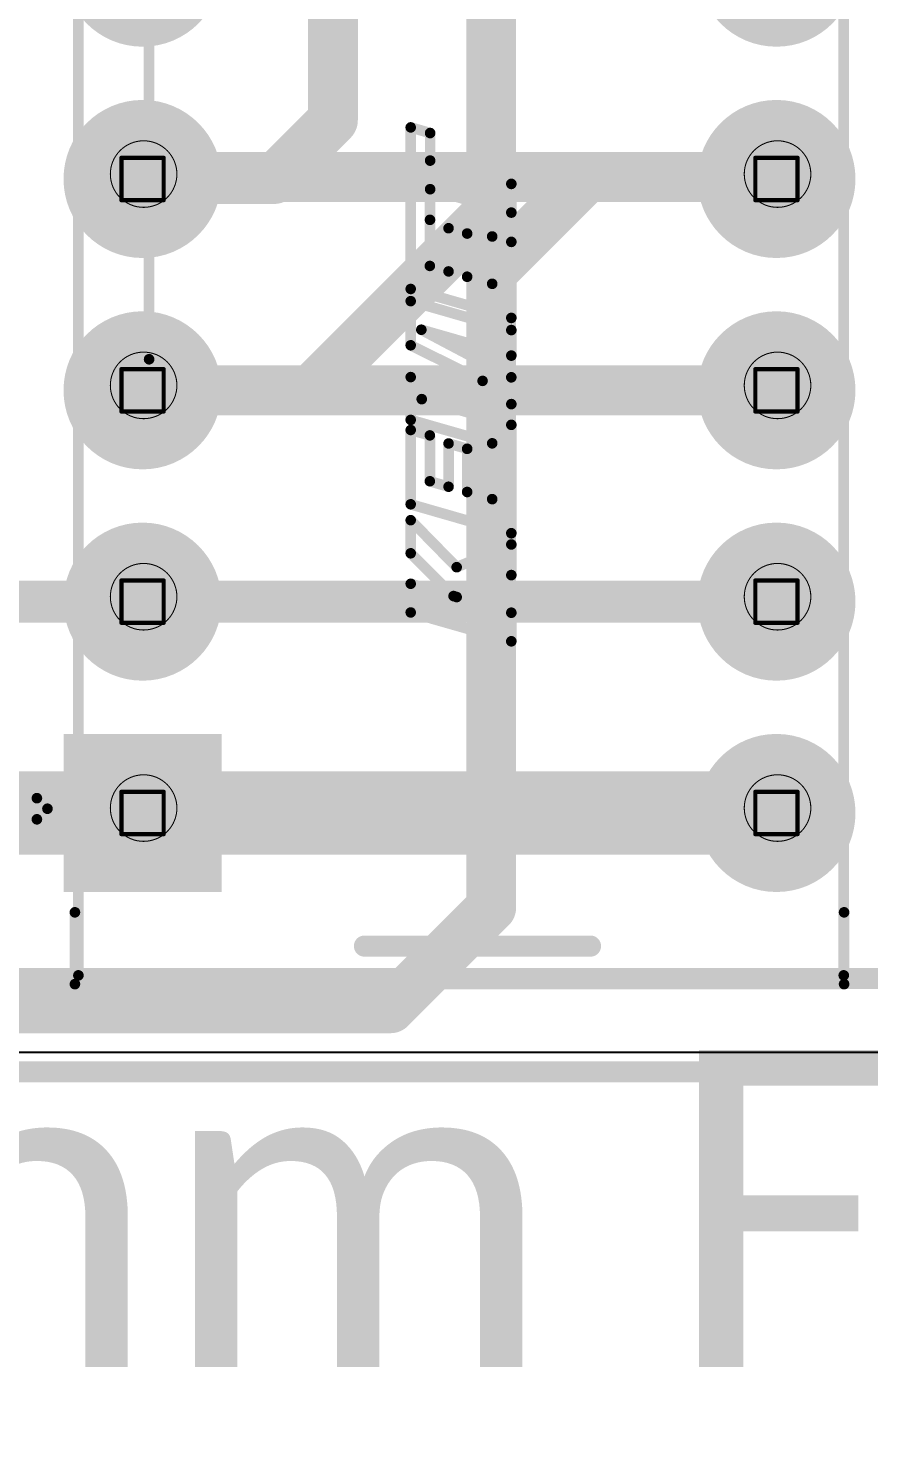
# Model space of a CAD drawing. Header units: millimetres. Extents: x -16 to 330, y -45 to 150.
# Drawn here: x 76.55 to 86.66, y -18 to -0.96 of the extents above; entities that cross this region are included whole.
import ezdxf

# ---------------------------------------------------------------- set-up
doc = ezdxf.new("R2010")
doc.units = ezdxf.units.MM
for name, color, linetype in [('BottomLayer', 5, 'Continuous'), ('BottomSolder', 6, 'Continuous'), ('DrillDrawing', 1, 'Continuous'), ('Mechanical1', 6, 'Continuous'), ('Mechanical13', 56, 'Continuous'), ('Mechanical2', 216, 'Continuous'), ('Mechanical3', 76, 'Continuous'), ('MidLayer1', 16, 'Continuous'), ('MidLayer2', 76, 'Continuous'), ('MultiLayer', 9, 'Continuous'), ('PadHoleLayer', 156, 'Continuous'), ('TopLayer', 1, 'Continuous'), ('TopOverlay', 2, 'Continuous'), ('TopSolder', 216, 'Continuous')]:
    doc.layers.add(name, color=color, linetype=linetype)
doc.styles.add('Calibri', font='calibriz.ttf', dxfattribs={"height": 0.2})

# ---------------------------------------------------------------- blocks, each defined once
blk = doc.blocks.new('EA2_3TNU_13')
at = {"layer": 'BottomLayer'}
h = blk.add_hatch(color=5, dxfattribs=at)
edge = h.paths.add_edge_path()
edge.add_arc((-3.81, 5.08), 0.95, 0, 360)
blk.add_hatch(color=5, dxfattribs=at).paths.add_polyline_path([(2.86, 6.03), (4.76, 6.03), (4.76, 4.13), (2.86, 4.13)])
h = blk.add_hatch(color=5, dxfattribs=at)
edge = h.paths.add_edge_path()
edge.add_arc((-3.81, 2.54), 0.95, 0, 360)
h = blk.add_hatch(color=5, dxfattribs=at)
edge = h.paths.add_edge_path()
edge.add_arc((3.81, 2.54), 0.95, 0, 360)
h = blk.add_hatch(color=5, dxfattribs=at)
edge = h.paths.add_edge_path()
edge.add_arc((-3.81, 0), 0.95, 0, 360)
h = blk.add_hatch(color=5, dxfattribs=at)
edge = h.paths.add_edge_path()
edge.add_arc((3.81, 0), 0.95, 0, 360)
h = blk.add_hatch(color=5, dxfattribs=at)
edge = h.paths.add_edge_path()
edge.add_arc((-3.81, -2.54), 0.95, 0, 360)
h = blk.add_hatch(color=5, dxfattribs=at)
edge = h.paths.add_edge_path()
edge.add_arc((3.81, -2.54), 0.95, 0, 360)
h = blk.add_hatch(color=5, dxfattribs=at)
edge = h.paths.add_edge_path()
edge.add_arc((-3.81, -5.08), 0.95, 0, 360)
h = blk.add_hatch(color=5, dxfattribs=at)
edge = h.paths.add_edge_path()
edge.add_arc((3.81, -5.08), 0.95, 0, 360)
at = {"layer": 'BottomSolder'}
h = blk.add_hatch(color=6, dxfattribs=at)
edge = h.paths.add_edge_path()
edge.add_arc((-3.81, 5.08), 0.41, 0, 360)
h = blk.add_hatch(color=6, dxfattribs=at)
edge = h.paths.add_edge_path()
edge.add_arc((3.81, 5.08), 0.41, 0, 360)
h = blk.add_hatch(color=6, dxfattribs=at)
edge = h.paths.add_edge_path()
edge.add_arc((-3.81, 2.54), 0.41, 0, 360)
h = blk.add_hatch(color=6, dxfattribs=at)
edge = h.paths.add_edge_path()
edge.add_arc((3.81, 2.54), 0.41, 0, 360)
h = blk.add_hatch(color=6, dxfattribs=at)
edge = h.paths.add_edge_path()
edge.add_arc((-3.81, 0), 0.41, 0, 360)
h = blk.add_hatch(color=6, dxfattribs=at)
edge = h.paths.add_edge_path()
edge.add_arc((3.81, 0), 0.41, 0, 360)
h = blk.add_hatch(color=6, dxfattribs=at)
edge = h.paths.add_edge_path()
edge.add_arc((-3.81, -2.54), 0.41, 0, 360)
h = blk.add_hatch(color=6, dxfattribs=at)
edge = h.paths.add_edge_path()
edge.add_arc((3.81, -2.54), 0.41, 0, 360)
h = blk.add_hatch(color=6, dxfattribs=at)
edge = h.paths.add_edge_path()
edge.add_arc((-3.81, -5.08), 0.41, 0, 360)
h = blk.add_hatch(color=6, dxfattribs=at)
edge = h.paths.add_edge_path()
edge.add_arc((3.81, -5.08), 0.41, 0, 360)
at = {"layer": 'MidLayer1'}
h = blk.add_hatch(color=16, dxfattribs=at)
edge = h.paths.add_edge_path()
edge.add_arc((-3.81, 5.08), 0.95, 0, 360)
blk.add_hatch(color=16, dxfattribs=at).paths.add_polyline_path([(2.86, 6.03), (4.76, 6.03), (4.76, 4.13), (2.86, 4.13)])
h = blk.add_hatch(color=16, dxfattribs=at)
edge = h.paths.add_edge_path()
edge.add_arc((-3.81, 2.54), 0.95, 0, 360)
h = blk.add_hatch(color=16, dxfattribs=at)
edge = h.paths.add_edge_path()
edge.add_arc((3.81, 2.54), 0.95, 0, 360)
h = blk.add_hatch(color=16, dxfattribs=at)
edge = h.paths.add_edge_path()
edge.add_arc((-3.81, 0), 0.95, 0, 360)
h = blk.add_hatch(color=16, dxfattribs=at)
edge = h.paths.add_edge_path()
edge.add_arc((3.81, 0), 0.95, 0, 360)
h = blk.add_hatch(color=16, dxfattribs=at)
edge = h.paths.add_edge_path()
edge.add_arc((-3.81, -2.54), 0.95, 0, 360)
h = blk.add_hatch(color=16, dxfattribs=at)
edge = h.paths.add_edge_path()
edge.add_arc((3.81, -2.54), 0.95, 0, 360)
h = blk.add_hatch(color=16, dxfattribs=at)
edge = h.paths.add_edge_path()
edge.add_arc((-3.81, -5.08), 0.95, 0, 360)
h = blk.add_hatch(color=16, dxfattribs=at)
edge = h.paths.add_edge_path()
edge.add_arc((3.81, -5.08), 0.95, 0, 360)
at = {"layer": 'MidLayer2'}
h = blk.add_hatch(color=76, dxfattribs=at)
edge = h.paths.add_edge_path()
edge.add_arc((-3.81, 5.08), 0.95, 0, 360)
blk.add_hatch(color=76, dxfattribs=at).paths.add_polyline_path([(2.86, 6.03), (4.76, 6.03), (4.76, 4.13), (2.86, 4.13)])
h = blk.add_hatch(color=76, dxfattribs=at)
edge = h.paths.add_edge_path()
edge.add_arc((-3.81, 2.54), 0.95, 0, 360)
h = blk.add_hatch(color=76, dxfattribs=at)
edge = h.paths.add_edge_path()
edge.add_arc((3.81, 2.54), 0.95, 0, 360)
h = blk.add_hatch(color=76, dxfattribs=at)
edge = h.paths.add_edge_path()
edge.add_arc((-3.81, 0), 0.95, 0, 360)
h = blk.add_hatch(color=76, dxfattribs=at)
edge = h.paths.add_edge_path()
edge.add_arc((3.81, 0), 0.95, 0, 360)
h = blk.add_hatch(color=76, dxfattribs=at)
edge = h.paths.add_edge_path()
edge.add_arc((-3.81, -2.54), 0.95, 0, 360)
h = blk.add_hatch(color=76, dxfattribs=at)
edge = h.paths.add_edge_path()
edge.add_arc((3.81, -2.54), 0.95, 0, 360)
h = blk.add_hatch(color=76, dxfattribs=at)
edge = h.paths.add_edge_path()
edge.add_arc((-3.81, -5.08), 0.95, 0, 360)
h = blk.add_hatch(color=76, dxfattribs=at)
edge = h.paths.add_edge_path()
edge.add_arc((3.81, -5.08), 0.95, 0, 360)
at = {"layer": 'MultiLayer'}
h = blk.add_hatch(color=9, dxfattribs=at)
edge = h.paths.add_edge_path()
edge.add_arc((-3.81, 5.08), 0.95, 0, 360)
blk.add_hatch(color=9, dxfattribs=at).paths.add_polyline_path([(2.86, 6.03), (4.76, 6.03), (4.76, 4.13), (2.86, 4.13)])
h = blk.add_hatch(color=9, dxfattribs=at)
edge = h.paths.add_edge_path()
edge.add_arc((-3.81, 2.54), 0.95, 0, 360)
h = blk.add_hatch(color=9, dxfattribs=at)
edge = h.paths.add_edge_path()
edge.add_arc((3.81, 2.54), 0.95, 0, 360)
h = blk.add_hatch(color=9, dxfattribs=at)
edge = h.paths.add_edge_path()
edge.add_arc((-3.81, 0), 0.95, 0, 360)
h = blk.add_hatch(color=9, dxfattribs=at)
edge = h.paths.add_edge_path()
edge.add_arc((3.81, 0), 0.95, 0, 360)
h = blk.add_hatch(color=9, dxfattribs=at)
edge = h.paths.add_edge_path()
edge.add_arc((-3.81, -2.54), 0.95, 0, 360)
h = blk.add_hatch(color=9, dxfattribs=at)
edge = h.paths.add_edge_path()
edge.add_arc((3.81, -2.54), 0.95, 0, 360)
h = blk.add_hatch(color=9, dxfattribs=at)
edge = h.paths.add_edge_path()
edge.add_arc((-3.81, -5.08), 0.95, 0, 360)
h = blk.add_hatch(color=9, dxfattribs=at)
edge = h.paths.add_edge_path()
edge.add_arc((3.81, -5.08), 0.95, 0, 360)
at = {"layer": 'PadHoleLayer'}
h = blk.add_hatch(color=156, dxfattribs=at)
edge = h.paths.add_edge_path()
edge.add_arc((-3.81, 5.08), 0.41, 0, 360)
h = blk.add_hatch(color=156, dxfattribs=at)
edge = h.paths.add_edge_path()
edge.add_arc((3.81, 5.08), 0.41, 0, 360)
h = blk.add_hatch(color=156, dxfattribs=at)
edge = h.paths.add_edge_path()
edge.add_arc((-3.81, 2.54), 0.41, 0, 360)
h = blk.add_hatch(color=156, dxfattribs=at)
edge = h.paths.add_edge_path()
edge.add_arc((3.81, 2.54), 0.41, 0, 360)
h = blk.add_hatch(color=156, dxfattribs=at)
edge = h.paths.add_edge_path()
edge.add_arc((-3.81, 0), 0.41, 0, 360)
h = blk.add_hatch(color=156, dxfattribs=at)
edge = h.paths.add_edge_path()
edge.add_arc((3.81, 0), 0.41, 0, 360)
h = blk.add_hatch(color=156, dxfattribs=at)
edge = h.paths.add_edge_path()
edge.add_arc((-3.81, -2.54), 0.41, 0, 360)
h = blk.add_hatch(color=156, dxfattribs=at)
edge = h.paths.add_edge_path()
edge.add_arc((3.81, -2.54), 0.41, 0, 360)
h = blk.add_hatch(color=156, dxfattribs=at)
edge = h.paths.add_edge_path()
edge.add_arc((-3.81, -5.08), 0.41, 0, 360)
h = blk.add_hatch(color=156, dxfattribs=at)
edge = h.paths.add_edge_path()
edge.add_arc((3.81, -5.08), 0.41, 0, 360)
at = {"layer": 'TopLayer'}
h = blk.add_hatch(color=1, dxfattribs=at)
edge = h.paths.add_edge_path()
edge.add_arc((-3.81, 5.08), 0.95, 0, 360)
blk.add_hatch(color=1, dxfattribs=at).paths.add_polyline_path([(2.86, 6.03), (4.76, 6.03), (4.76, 4.13), (2.86, 4.13)])
h = blk.add_hatch(color=1, dxfattribs=at)
edge = h.paths.add_edge_path()
edge.add_arc((-3.81, 2.54), 0.95, 0, 360)
h = blk.add_hatch(color=1, dxfattribs=at)
edge = h.paths.add_edge_path()
edge.add_arc((3.81, 2.54), 0.95, 0, 360)
h = blk.add_hatch(color=1, dxfattribs=at)
edge = h.paths.add_edge_path()
edge.add_arc((-3.81, 0), 0.95, 0, 360)
h = blk.add_hatch(color=1, dxfattribs=at)
edge = h.paths.add_edge_path()
edge.add_arc((3.81, 0), 0.95, 0, 360)
h = blk.add_hatch(color=1, dxfattribs=at)
edge = h.paths.add_edge_path()
edge.add_arc((-3.81, -2.54), 0.95, 0, 360)
h = blk.add_hatch(color=1, dxfattribs=at)
edge = h.paths.add_edge_path()
edge.add_arc((3.81, -2.54), 0.95, 0, 360)
h = blk.add_hatch(color=1, dxfattribs=at)
edge = h.paths.add_edge_path()
edge.add_arc((-3.81, -5.08), 0.95, 0, 360)
h = blk.add_hatch(color=1, dxfattribs=at)
edge = h.paths.add_edge_path()
edge.add_arc((3.81, -5.08), 0.95, 0, 360)
at = {"layer": 'TopSolder'}
h = blk.add_hatch(color=216, dxfattribs=at)
edge = h.paths.add_edge_path()
edge.add_arc((-3.81, 5.08), 0.41, 0, 360)
h = blk.add_hatch(color=216, dxfattribs=at)
edge = h.paths.add_edge_path()
edge.add_arc((3.81, 5.08), 0.41, 0, 360)
h = blk.add_hatch(color=216, dxfattribs=at)
edge = h.paths.add_edge_path()
edge.add_arc((-3.81, 2.54), 0.41, 0, 360)
h = blk.add_hatch(color=216, dxfattribs=at)
edge = h.paths.add_edge_path()
edge.add_arc((3.81, 2.54), 0.41, 0, 360)
h = blk.add_hatch(color=216, dxfattribs=at)
edge = h.paths.add_edge_path()
edge.add_arc((-3.81, 0), 0.41, 0, 360)
h = blk.add_hatch(color=216, dxfattribs=at)
edge = h.paths.add_edge_path()
edge.add_arc((3.81, 0), 0.41, 0, 360)
h = blk.add_hatch(color=216, dxfattribs=at)
edge = h.paths.add_edge_path()
edge.add_arc((-3.81, -2.54), 0.41, 0, 360)
h = blk.add_hatch(color=216, dxfattribs=at)
edge = h.paths.add_edge_path()
edge.add_arc((3.81, -2.54), 0.41, 0, 360)
h = blk.add_hatch(color=216, dxfattribs=at)
edge = h.paths.add_edge_path()
edge.add_arc((-3.81, -5.08), 0.41, 0, 360)
h = blk.add_hatch(color=216, dxfattribs=at)
edge = h.paths.add_edge_path()
edge.add_arc((3.81, -5.08), 0.41, 0, 360)
at = {"layer": 'TopOverlay'}
for points, const_width in [([(-4.623, 7.137), (-4.623, 6.274)], 0.127), ([(4.623, 7.137), (-4.623, 7.137)], 0.127), ([(4.623, 7.137), (4.623, 6.274)], 0.127), ([(1.143, 6.68), (-1.575, 6.68)], 0.254), ([(5.08, 5.156), (4.953, 5.029)], 0.127), ([(5.08, 5.156), (5.08, 4.902)], 0.127), ([(5.08, 4.902), (4.953, 5.029)], 0.127), ([(-4.623, -5.944), (-4.623, -7.137)], 0.127), ([(4.623, -5.944), (4.623, -7.137)], 0.127), ([(4.623, -7.137), (-4.623, -7.137)], 0.127)]:
    blk.add_lwpolyline(points, dxfattribs=dict(at, const_width=const_width))
for points, const_width in [([(-4.655, 7.137, 1), (-4.591, 7.137, 1)], 0.0635), ([(-4.655, 7.137, 1), (-4.591, 7.137, 1)], 0.0635), ([(4.591, 7.137, 1), (4.655, 7.137, 1)], 0.0635), ([(4.591, 7.137, 1), (4.655, 7.137, 1)], 0.0635), ([(-1.638, 6.68, 1), (-1.511, 6.68, 1)], 0.127), ([(1.079, 6.68, 1), (1.206, 6.68, 1)], 0.127), ([(-4.655, 6.274, 1), (-4.591, 6.274, 1)], 0.0635), ([(4.591, 6.274, 1), (4.655, 6.274, 1)], 0.0635), ([(5.048, 5.156, 1), (5.112, 5.156, 1)], 0.0635), ([(5.048, 5.156, 1), (5.112, 5.156, 1)], 0.0635), ([(4.921, 5.029, 1), (4.985, 5.029, 1)], 0.0635), ([(4.921, 5.029, 1), (4.985, 5.029, 1)], 0.0635), ([(5.048, 4.902, 1), (5.112, 4.902, 1)], 0.0635), ([(5.048, 4.902, 1), (5.112, 4.902, 1)], 0.0635), ([(-4.655, -5.944, 1), (-4.591, -5.944, 1)], 0.0635), ([(4.591, -5.944, 1), (4.655, -5.944, 1)], 0.0635), ([(-4.655, -7.137, 1), (-4.591, -7.137, 1)], 0.0635), ([(-4.655, -7.137, 1), (-4.591, -7.137, 1)], 0.0635), ([(4.591, -7.137, 1), (4.655, -7.137, 1)], 0.0635), ([(4.591, -7.137, 1), (4.655, -7.137, 1)], 0.0635)]:
    blk.add_lwpolyline(points, format="xyb", close=True, dxfattribs=dict(at, const_width=const_width))

msp = doc.modelspace()

# ---------------------------------------------------------------- linework, layer by layer
at = {"layer": 'BottomLayer'}
msp.add_line((86.955, -13.267), (16.129, -13.275), dxfattribs=at)
at = {"layer": 'BottomLayer', "const_width": 0.6}
for points in [[(77.951, -2.745), (83.273, -2.745)], [(82.118, -3.899), (83.273, -2.745)], [(83.273, -2.745), (85.523, -2.745)], [(82.118, -11.525), (82.118, -3.899)], [(80.907, -12.736), (82.118, -11.525)], [(33.157, -12.736), (80.907, -12.736)]]:
    msp.add_lwpolyline(points, dxfattribs=at)
at = {"layer": 'BottomLayer', "const_width": 0.3}
for points in [[(77.801, -2.745, 1), (78.101, -2.745, 1)], [(83.123, -2.745, 1), (83.423, -2.745, 1)], [(83.123, -2.745, 1), (83.423, -2.745, 1)], [(83.123, -2.745, 1), (83.423, -2.745, 1)], [(85.373, -2.745, 1), (85.673, -2.745, 1)], [(81.968, -3.899, 1), (82.268, -3.899, 1)], [(81.968, -3.899, 1), (82.268, -3.899, 1)], [(81.968, -11.525, 1), (82.268, -11.525, 1)], [(81.968, -11.525, 1), (82.268, -11.525, 1)], [(80.757, -12.736, 1), (81.057, -12.736, 1)], [(80.757, -12.736, 1), (81.057, -12.736, 1)]]:
    msp.add_lwpolyline(points, format="xyb", close=True, dxfattribs=at)
at = {"layer": 'DrillDrawing', "const_width": 0.0508}
for points in [[(77.673, -2.515), (78.181, -2.515)], [(77.673, -3.023), (77.673, -2.515)], [(78.181, -3.023), (78.181, -2.515)], [(85.293, -2.515), (85.801, -2.515)], [(85.293, -3.023), (85.293, -2.515)], [(85.801, -3.023), (85.801, -2.515)], [(77.673, -3.023), (78.181, -3.023)], [(85.293, -3.023), (85.801, -3.023)], [(77.673, -5.055), (78.181, -5.055)], [(77.673, -5.563), (77.673, -5.055)], [(78.181, -5.563), (78.181, -5.055)], [(85.293, -5.055), (85.801, -5.055)], [(85.293, -5.563), (85.293, -5.055)], [(85.801, -5.563), (85.801, -5.055)], [(77.673, -5.563), (78.181, -5.563)], [(85.293, -5.563), (85.801, -5.563)], [(77.673, -7.595), (78.181, -7.595)], [(77.673, -8.103), (77.673, -7.595)], [(78.181, -8.103), (78.181, -7.595)], [(85.293, -7.595), (85.801, -7.595)], [(85.293, -8.103), (85.293, -7.595)], [(85.801, -8.103), (85.801, -7.595)], [(77.673, -8.103), (78.181, -8.103)], [(85.293, -8.103), (85.801, -8.103)], [(77.673, -10.135), (78.181, -10.135)], [(77.673, -10.643), (77.673, -10.135)], [(78.181, -10.643), (78.181, -10.135)], [(85.293, -10.135), (85.801, -10.135)], [(85.293, -10.643), (85.293, -10.135)], [(85.801, -10.643), (85.801, -10.135)], [(77.673, -10.643), (78.181, -10.643)], [(85.293, -10.643), (85.801, -10.643)]]:
    msp.add_lwpolyline(points, dxfattribs=at)
at = {"layer": 'DrillDrawing', "const_width": 0.0254}
for points in [[(77.66, -2.515, 1), (77.686, -2.515, 1)], [(77.66, -2.515, 1), (77.686, -2.515, 1)], [(78.168, -2.515, 1), (78.194, -2.515, 1)], [(78.168, -2.515, 1), (78.194, -2.515, 1)], [(85.28, -2.515, 1), (85.306, -2.515, 1)], [(85.28, -2.515, 1), (85.306, -2.515, 1)], [(85.788, -2.515, 1), (85.814, -2.515, 1)], [(85.788, -2.515, 1), (85.814, -2.515, 1)], [(77.66, -3.023, 1), (77.686, -3.023, 1)], [(77.66, -3.023, 1), (77.686, -3.023, 1)], [(78.168, -3.023, 1), (78.194, -3.023, 1)], [(78.168, -3.023, 1), (78.194, -3.023, 1)], [(85.28, -3.023, 1), (85.306, -3.023, 1)], [(85.28, -3.023, 1), (85.306, -3.023, 1)], [(85.788, -3.023, 1), (85.814, -3.023, 1)], [(85.788, -3.023, 1), (85.814, -3.023, 1)], [(77.66, -5.055, 1), (77.686, -5.055, 1)], [(77.66, -5.055, 1), (77.686, -5.055, 1)], [(78.168, -5.055, 1), (78.194, -5.055, 1)], [(78.168, -5.055, 1), (78.194, -5.055, 1)], [(85.28, -5.055, 1), (85.306, -5.055, 1)], [(85.28, -5.055, 1), (85.306, -5.055, 1)], [(85.788, -5.055, 1), (85.814, -5.055, 1)], [(85.788, -5.055, 1), (85.814, -5.055, 1)], [(77.66, -5.563, 1), (77.686, -5.563, 1)], [(77.66, -5.563, 1), (77.686, -5.563, 1)], [(78.168, -5.563, 1), (78.194, -5.563, 1)], [(78.168, -5.563, 1), (78.194, -5.563, 1)], [(85.28, -5.563, 1), (85.306, -5.563, 1)], [(85.28, -5.563, 1), (85.306, -5.563, 1)], [(85.788, -5.563, 1), (85.814, -5.563, 1)], [(85.788, -5.563, 1), (85.814, -5.563, 1)], [(77.66, -7.595, 1), (77.686, -7.595, 1)], [(77.66, -7.595, 1), (77.686, -7.595, 1)], [(78.168, -7.595, 1), (78.194, -7.595, 1)], [(78.168, -7.595, 1), (78.194, -7.595, 1)], [(85.28, -7.595, 1), (85.306, -7.595, 1)], [(85.28, -7.595, 1), (85.306, -7.595, 1)], [(85.788, -7.595, 1), (85.814, -7.595, 1)], [(85.788, -7.595, 1), (85.814, -7.595, 1)], [(77.66, -8.103, 1), (77.686, -8.103, 1)], [(77.66, -8.103, 1), (77.686, -8.103, 1)], [(78.168, -8.103, 1), (78.194, -8.103, 1)], [(78.168, -8.103, 1), (78.194, -8.103, 1)], [(85.28, -8.103, 1), (85.306, -8.103, 1)], [(85.28, -8.103, 1), (85.306, -8.103, 1)], [(85.788, -8.103, 1), (85.814, -8.103, 1)], [(85.788, -8.103, 1), (85.814, -8.103, 1)], [(77.66, -10.135, 1), (77.686, -10.135, 1)], [(77.66, -10.135, 1), (77.686, -10.135, 1)], [(78.168, -10.135, 1), (78.194, -10.135, 1)], [(78.168, -10.135, 1), (78.194, -10.135, 1)], [(85.28, -10.135, 1), (85.306, -10.135, 1)], [(85.28, -10.135, 1), (85.306, -10.135, 1)], [(85.788, -10.135, 1), (85.814, -10.135, 1)], [(85.788, -10.135, 1), (85.814, -10.135, 1)], [(77.66, -10.643, 1), (77.686, -10.643, 1)], [(77.66, -10.643, 1), (77.686, -10.643, 1)], [(78.168, -10.643, 1), (78.194, -10.643, 1)], [(78.168, -10.643, 1), (78.194, -10.643, 1)], [(85.28, -10.643, 1), (85.306, -10.643, 1)], [(85.28, -10.643, 1), (85.306, -10.643, 1)], [(85.788, -10.643, 1), (85.814, -10.643, 1)], [(85.788, -10.643, 1), (85.814, -10.643, 1)]]:
    msp.add_lwpolyline(points, format="xyb", close=True, dxfattribs=at)
at = {"layer": 'Mechanical1'}
for points, const_width in [([(78.34, -2.71, 1), (77.54, -2.71, 1)], 0.0127), ([(85.96, -2.71, 1), (85.16, -2.71, 1)], 0.0127), ([(77.537, -2.71, 1), (77.543, -2.71, 1)], 0.00635), ([(78.337, -2.71, 1), (78.343, -2.71, 1)], 0.00635), ([(85.157, -2.71, 1), (85.163, -2.71, 1)], 0.00635), ([(85.957, -2.71, 1), (85.963, -2.71, 1)], 0.00635), ([(78.34, -5.25, 1), (77.54, -5.25, 1)], 0.0127), ([(85.96, -5.25, 1), (85.16, -5.25, 1)], 0.0127), ([(77.537, -5.25, 1), (77.543, -5.25, 1)], 0.00635), ([(78.337, -5.25, 1), (78.343, -5.25, 1)], 0.00635), ([(85.157, -5.25, 1), (85.163, -5.25, 1)], 0.00635), ([(85.957, -5.25, 1), (85.963, -5.25, 1)], 0.00635), ([(78.34, -7.79, 1), (77.54, -7.79, 1)], 0.0127), ([(85.96, -7.79, 1), (85.16, -7.79, 1)], 0.0127), ([(77.537, -7.79, 1), (77.543, -7.79, 1)], 0.00635), ([(78.337, -7.79, 1), (78.343, -7.79, 1)], 0.00635), ([(85.157, -7.79, 1), (85.163, -7.79, 1)], 0.00635), ([(85.957, -7.79, 1), (85.963, -7.79, 1)], 0.00635), ([(78.34, -10.33, 1), (77.54, -10.33, 1)], 0.0127), ([(85.96, -10.33, 1), (85.16, -10.33, 1)], 0.0127), ([(77.537, -10.33, 1), (77.543, -10.33, 1)], 0.00635), ([(78.337, -10.33, 1), (78.343, -10.33, 1)], 0.00635), ([(85.157, -10.33, 1), (85.163, -10.33, 1)], 0.00635), ([(85.957, -10.33, 1), (85.963, -10.33, 1)], 0.00635)]:
    msp.add_lwpolyline(points, format="xyb", close=True, dxfattribs=dict(at, const_width=const_width))
at = {"layer": 'Mechanical13', "const_width": 0.127}
for points in [[(78.006, -4.936), (78.006, 3.009)], [(78.006, -4.936), (78.006, 3.009)], [(77.156, -12.341), (77.156, 1.859)], [(86.356, -12.341), (86.356, 1.859)], [(81.15, -2.149), (81.384, -2.217)], [(81.15, -4.091), (81.15, -2.149)], [(81.384, -2.548), (81.384, -2.217)], [(81.384, -2.548), (82.36, -2.828)], [(81.382, -3.26), (81.384, -2.892)], [(81.384, -2.892), (82.36, -3.173)], [(82.36, -3.173), (82.36, -2.828)], [(81.381, -3.814), (81.382, -3.26)], [(81.606, -3.361), (81.829, -3.425)], [(81.606, -3.88), (81.606, -3.361)], [(81.829, -3.944), (81.829, -3.425)], [(82.13, -4.029), (82.13, -3.46)], [(82.13, -3.46), (82.36, -3.525)], [(82.36, -4.439), (82.36, -3.525)], [(81.381, -3.814), (81.606, -3.88)], [(81.829, -3.944), (82.13, -4.029)], [(81.15, -4.091), (82.36, -4.439)], [(81.15, -4.237), (82.36, -4.585)], [(81.15, -4.768), (81.15, -4.237)], [(81.278, -4.581), (82.36, -4.892)], [(81.278, -4.581), (82.36, -5.153)], [(82.36, -4.892), (82.36, -4.585)], [(81.15, -4.768), (82.015, -5.196)], [(81.15, -5.665), (81.15, -5.15)], [(81.15, -5.15), (82.015, -5.196)], [(82.36, -5.475), (82.36, -5.153)], [(81.283, -5.415), (82.36, -5.475)], [(81.283, -5.415), (82.36, -5.724)], [(81.15, -5.665), (82.13, -5.946)], [(81.15, -5.786), (81.381, -5.851)], [(81.15, -6.679), (81.15, -5.786)], [(81.381, -6.402), (81.381, -5.851)], [(82.36, -7.027), (82.36, -5.724)], [(81.606, -5.948), (81.829, -6.012)], [(81.606, -6.468), (81.606, -5.948)], [(81.829, -6.531), (81.829, -6.012)], [(82.13, -6.617), (82.13, -5.946)], [(81.381, -6.402), (81.606, -6.468)], [(81.829, -6.531), (82.13, -6.617)], [(81.15, -6.679), (82.36, -7.027)], [(81.15, -7.268), (81.15, -6.87)], [(81.15, -6.87), (81.703, -7.435)], [(81.703, -7.435), (82.36, -7.162)], [(82.36, -7.53), (82.36, -7.162)], [(81.15, -7.268), (81.666, -7.782)], [(81.703, -7.794), (82.36, -7.53)], [(81.15, -7.634), (81.666, -7.782)], [(81.15, -7.979), (81.15, -7.634)], [(81.703, -7.794), (82.36, -7.982)], [(81.15, -7.979), (82.36, -8.326)], [(82.36, -8.326), (82.36, -7.982)], [(77.156, -12.341), (86.356, -12.341)], [(13.506, -13.491), (95.256, -13.491)]]:
    msp.add_lwpolyline(points, dxfattribs=at)
at = {"layer": 'Mechanical13', "const_width": 0.0635}
for points in [[(81.119, -2.149, 1), (81.182, -2.149, 1)], [(81.119, -2.149, 1), (81.182, -2.149, 1)], [(81.352, -2.217, 1), (81.416, -2.217, 1)], [(81.352, -2.217, 1), (81.416, -2.217, 1)], [(81.352, -2.548, 1), (81.416, -2.548, 1)], [(81.352, -2.548, 1), (81.416, -2.548, 1)], [(81.352, -2.892, 1), (81.416, -2.892, 1)], [(81.352, -2.892, 1), (81.416, -2.892, 1)], [(82.328, -2.828, 1), (82.392, -2.828, 1)], [(82.328, -2.828, 1), (82.392, -2.828, 1)], [(81.35, -3.26, 1), (81.414, -3.26, 1)], [(81.35, -3.26, 1), (81.414, -3.26, 1)], [(82.328, -3.173, 1), (82.392, -3.173, 1)], [(82.328, -3.173, 1), (82.392, -3.173, 1)], [(81.574, -3.361, 1), (81.637, -3.361, 1)], [(81.574, -3.361, 1), (81.637, -3.361, 1)], [(81.797, -3.425, 1), (81.861, -3.425, 1)], [(81.797, -3.425, 1), (81.861, -3.425, 1)], [(82.098, -3.46, 1), (82.162, -3.46, 1)], [(82.098, -3.46, 1), (82.162, -3.46, 1)], [(82.328, -3.525, 1), (82.392, -3.525, 1)], [(82.328, -3.525, 1), (82.392, -3.525, 1)], [(81.349, -3.814, 1), (81.412, -3.814, 1)], [(81.349, -3.814, 1), (81.412, -3.814, 1)], [(81.574, -3.88, 1), (81.637, -3.88, 1)], [(81.574, -3.88, 1), (81.637, -3.88, 1)], [(81.797, -3.944, 1), (81.861, -3.944, 1)], [(81.797, -3.944, 1), (81.861, -3.944, 1)], [(81.119, -4.091, 1), (81.182, -4.091, 1)], [(81.119, -4.091, 1), (81.182, -4.091, 1)], [(82.098, -4.029, 1), (82.162, -4.029, 1)], [(82.098, -4.029, 1), (82.162, -4.029, 1)], [(81.119, -4.237, 1), (81.182, -4.237, 1)], [(81.119, -4.237, 1), (81.182, -4.237, 1)], [(82.328, -4.439, 1), (82.392, -4.439, 1)], [(82.328, -4.439, 1), (82.392, -4.439, 1)], [(81.246, -4.581, 1), (81.31, -4.581, 1)], [(81.246, -4.581, 1), (81.31, -4.581, 1)], [(82.328, -4.585, 1), (82.392, -4.585, 1)], [(82.328, -4.585, 1), (82.392, -4.585, 1)], [(81.119, -4.768, 1), (81.182, -4.768, 1)], [(81.119, -4.768, 1), (81.182, -4.768, 1)], [(77.974, -4.936, 1), (78.038, -4.936, 1)], [(77.974, -4.936, 1), (78.038, -4.936, 1)], [(82.328, -4.892, 1), (82.392, -4.892, 1)], [(82.328, -4.892, 1), (82.392, -4.892, 1)], [(81.119, -5.15, 1), (81.182, -5.15, 1)], [(81.119, -5.15, 1), (81.182, -5.15, 1)], [(82.328, -5.153, 1), (82.392, -5.153, 1)], [(82.328, -5.153, 1), (82.392, -5.153, 1)], [(81.983, -5.196, 1), (82.046, -5.196, 1)], [(81.983, -5.196, 1), (82.046, -5.196, 1)], [(81.251, -5.415, 1), (81.315, -5.415, 1)], [(81.251, -5.415, 1), (81.315, -5.415, 1)], [(82.328, -5.475, 1), (82.392, -5.475, 1)], [(82.328, -5.475, 1), (82.392, -5.475, 1)], [(81.119, -5.665, 1), (81.182, -5.665, 1)], [(81.119, -5.665, 1), (81.182, -5.665, 1)], [(81.119, -5.786, 1), (81.182, -5.786, 1)], [(81.119, -5.786, 1), (81.182, -5.786, 1)], [(81.349, -5.851, 1), (81.412, -5.851, 1)], [(81.349, -5.851, 1), (81.412, -5.851, 1)], [(82.328, -5.724, 1), (82.392, -5.724, 1)], [(82.328, -5.724, 1), (82.392, -5.724, 1)], [(81.574, -5.948, 1), (81.637, -5.948, 1)], [(81.574, -5.948, 1), (81.637, -5.948, 1)], [(81.797, -6.012, 1), (81.861, -6.012, 1)], [(81.797, -6.012, 1), (81.861, -6.012, 1)], [(82.098, -5.946, 1), (82.162, -5.946, 1)], [(82.098, -5.946, 1), (82.162, -5.946, 1)], [(81.349, -6.402, 1), (81.412, -6.402, 1)], [(81.349, -6.402, 1), (81.412, -6.402, 1)], [(81.574, -6.468, 1), (81.637, -6.468, 1)], [(81.574, -6.468, 1), (81.637, -6.468, 1)], [(81.797, -6.531, 1), (81.861, -6.531, 1)], [(81.797, -6.531, 1), (81.861, -6.531, 1)], [(81.119, -6.679, 1), (81.182, -6.679, 1)], [(81.119, -6.679, 1), (81.182, -6.679, 1)], [(82.098, -6.617, 1), (82.162, -6.617, 1)], [(82.098, -6.617, 1), (82.162, -6.617, 1)], [(81.119, -6.87, 1), (81.182, -6.87, 1)], [(81.119, -6.87, 1), (81.182, -6.87, 1)], [(82.328, -7.027, 1), (82.392, -7.027, 1)], [(82.328, -7.027, 1), (82.392, -7.027, 1)], [(82.328, -7.162, 1), (82.392, -7.162, 1)], [(82.328, -7.162, 1), (82.392, -7.162, 1)], [(81.119, -7.268, 1), (81.182, -7.268, 1)], [(81.119, -7.268, 1), (81.182, -7.268, 1)], [(81.671, -7.435, 1), (81.735, -7.435, 1)], [(81.671, -7.435, 1), (81.735, -7.435, 1)], [(82.328, -7.53, 1), (82.392, -7.53, 1)], [(82.328, -7.53, 1), (82.392, -7.53, 1)], [(81.119, -7.634, 1), (81.182, -7.634, 1)], [(81.119, -7.634, 1), (81.182, -7.634, 1)], [(81.634, -7.782, 1), (81.698, -7.782, 1)], [(81.634, -7.782, 1), (81.698, -7.782, 1)], [(81.671, -7.794, 1), (81.735, -7.794, 1)], [(81.671, -7.794, 1), (81.735, -7.794, 1)], [(81.119, -7.979, 1), (81.182, -7.979, 1)], [(81.119, -7.979, 1), (81.182, -7.979, 1)], [(82.328, -7.982, 1), (82.392, -7.982, 1)], [(82.328, -7.982, 1), (82.392, -7.982, 1)], [(82.328, -8.326, 1), (82.392, -8.326, 1)], [(82.328, -8.326, 1), (82.392, -8.326, 1)], [(77.124, -12.341, 1), (77.188, -12.341, 1)], [(77.124, -12.341, 1), (77.188, -12.341, 1)], [(86.324, -12.341, 1), (86.388, -12.341, 1)], [(86.324, -12.341, 1), (86.388, -12.341, 1)]]:
    msp.add_lwpolyline(points, format="xyb", close=True, dxfattribs=at)
at = {"layer": 'Mechanical2', "const_width": 0.254}
msp.add_lwpolyline([(13.5, -13.5), (95.25, -13.5)], dxfattribs=at)
at = {"layer": 'MidLayer1'}
msp.add_line((86.955, -13.267), (16.129, -13.275), dxfattribs=at)
for points, const_width in [([(82.118, -3.14), (82.118, 2.089)], 0.6), ([(79.949, -5.309), (82.118, -3.14)], 0.6), ([(77.927, -5.309), (79.949, -5.309)], 0.6), ([(79.949, -5.309), (85.547, -5.309)], 0.6), ([(75.565, -7.849), (85.547, -7.849)], 0.508), ([(75.565, -10.389), (77.927, -10.389)], 1), ([(77.927, -10.389), (85.547, -10.389)], 1), ([(30.632, -12.379), (94.859, -12.379)], 0.254)]:
    msp.add_lwpolyline(points, dxfattribs=dict(at, const_width=const_width))
for points, const_width in [([(81.968, -3.14, 1), (82.268, -3.14, 1)], 0.3), ([(81.968, -3.14, 1), (82.268, -3.14, 1)], 0.3), ([(77.777, -5.309, 1), (78.077, -5.309, 1)], 0.3), ([(79.799, -5.309, 1), (80.099, -5.309, 1)], 0.3), ([(79.799, -5.309, 1), (80.099, -5.309, 1)], 0.3), ([(79.799, -5.309, 1), (80.099, -5.309, 1)], 0.3), ([(85.397, -5.309, 1), (85.697, -5.309, 1)], 0.3), ([(85.42, -7.849, 1), (85.674, -7.849, 1)], 0.254), ([(77.677, -10.389, 1), (78.177, -10.389, 1)], 0.5), ([(77.677, -10.389, 1), (78.177, -10.389, 1)], 0.5), ([(85.297, -10.389, 1), (85.797, -10.389, 1)], 0.5)]:
    msp.add_lwpolyline(points, format="xyb", close=True, dxfattribs=dict(at, const_width=const_width))
at = {"layer": 'MidLayer2'}
msp.add_line((86.955, -13.267), (16.129, -13.275), dxfattribs=at)
at = {"layer": 'MidLayer2', "const_width": 1}
for points in [[(75.565, -10.389), (77.927, -10.389)], [(77.927, -10.389), (85.547, -10.389)]]:
    msp.add_lwpolyline(points, dxfattribs=at)
at = {"layer": 'MidLayer2', "const_width": 0.5}
for points in [[(77.677, -10.389, 1), (78.177, -10.389, 1)], [(77.677, -10.389, 1), (78.177, -10.389, 1)], [(85.297, -10.389, 1), (85.797, -10.389, 1)]]:
    msp.add_lwpolyline(points, format="xyb", close=True, dxfattribs=at)
at = {"layer": 'TopLayer'}
msp.add_line((86.955, -13.267), (16.129, -13.275), dxfattribs=at)
at = {"layer": 'TopLayer', "const_width": 0.6}
for points in [[(80.215, -2.063), (80.215, 1.293)], [(79.51, -2.769), (80.215, -2.063)], [(77.927, -2.769), (79.51, -2.769)]]:
    msp.add_lwpolyline(points, dxfattribs=at)
at = {"layer": 'TopLayer', "const_width": 0.3}
for points in [[(80.065, -2.063, 1), (80.365, -2.063, 1)], [(80.065, -2.063, 1), (80.365, -2.063, 1)], [(77.777, -2.769, 1), (78.077, -2.769, 1)], [(79.36, -2.769, 1), (79.66, -2.769, 1)], [(79.36, -2.769, 1), (79.66, -2.769, 1)]]:
    msp.add_lwpolyline(points, format="xyb", close=True, dxfattribs=at)

# ---------------------------------------------------------------- block references
at = {"rotation": 180}
msp.add_blockref('EA2_3TNU_13', (81.737, -5.309), dxfattribs=at)

# ---------------------------------------------------------------- texts
at = {"layer": 'Mechanical3', "style": 'Calibri'}
msp.add_text('4-Layer Stackup 1.6mm FR4', height=3.81, rotation=360, dxfattribs=at).set_placement((26.289, -17.048))

doc.saveas('drawing.dxf')
